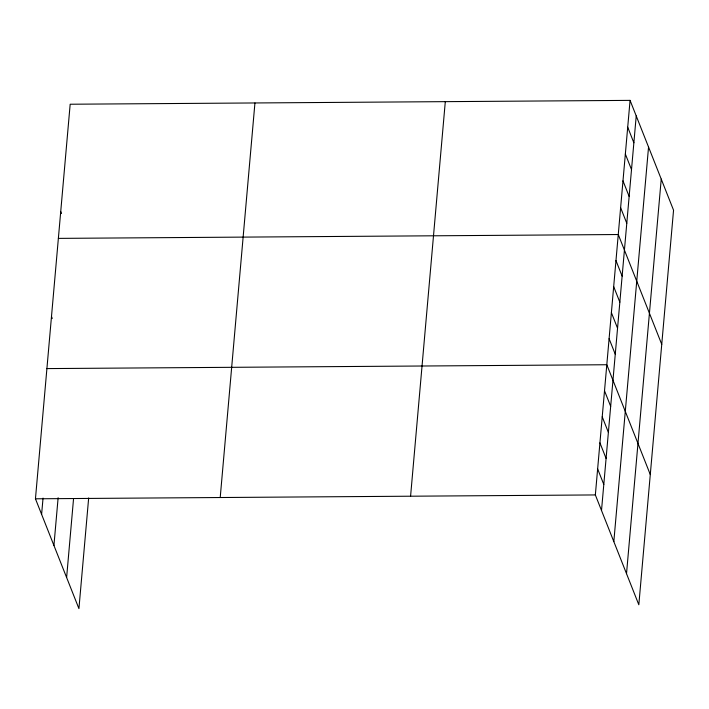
<?xml version="1.0" encoding="UTF-8"?>
<svg xmlns="http://www.w3.org/2000/svg" width="709" height="709" viewBox="0 0 709 709"><rect width="100%" height="100%" fill="white"/><g stroke="black" fill="none" stroke-linecap="round" stroke-linejoin="round"><path stroke-width="1.06" d="M88.669 497.948L78.929 608.623L35.45 498.799L70.173 104.232L630.071 100.377L673.55 210.201L638.827 604.768L595.347 494.935L630.071 100.377M41.609 514.362L43.045 498.09M53.928 545.469L58.129 497.727M66.619 577.516L73.488 499.393M220.215 497.523L254.939 102.965M410.582 496.211L445.305 101.644M601.507 510.498L636.23 115.939M613.826 541.605L648.549 147.047M626.517 573.661L661.231 179.093M58.368 238.384L618.266 234.528L661.745 344.352M46.909 368.591L606.807 364.736L650.286 474.56M35.45 498.799L595.347 494.935M627.704 127.203L633.864 142.766M625.347 154.039L631.506 169.593M622.981 180.866L629.149 196.428M620.623 207.693L626.783 223.255M615.97 260.566L622.13 276.129M613.675 286.604L619.843 302.167M611.388 312.651L617.548 328.214M609.093 338.689L615.261 354.252M604.511 390.774L610.671 406.337M602.225 416.812L608.384 432.375M599.929 442.859L606.089 458.422M597.634 468.897L603.802 484.46M60.726 211.557L61.497 213.506M51.491 316.515L52.262 318.456"/></g></svg>
